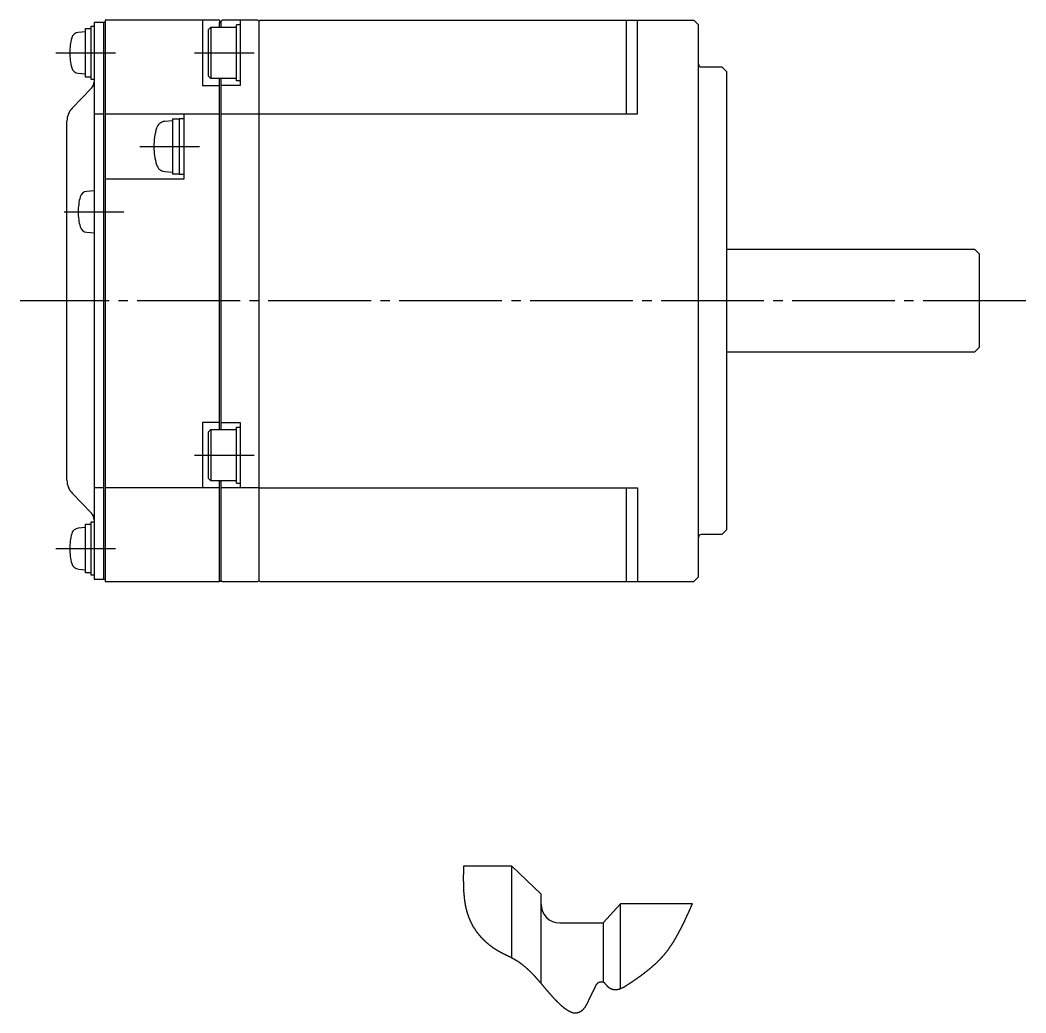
# Model space of a CAD drawing. Extents: x -187 to 205, y -171 to 124.
# Drawn here: x -62.4 to 45.1, y -171 to -64.9 of the extents above; entities that cross this region are included whole.
import ezdxf

# ---------------------------------------------------------------- set-up
doc = ezdxf.new("R2010")
doc.units = 0
doc.linetypes.add('DASH_CENTER', pattern=[14, 11, -1, 1, -1])
doc.layers.get('0').update_dxf_attribs({"linetype": 'CONTINUOUS'})

msp = doc.modelspace()

# ---------------------------------------------------------------- linework, layer by layer
at = {"color": 7, "linetype": 'CONTINUOUS'}
for p, q in [((-54.83, -65.53), (-54.53, -65.53)), ((-54.83, -71.23), (-54.83, -65.53)), ((-53.53, -65.13), (-54.53, -65.13)), ((-54.53, -65.13), (-54.53, -124.63)), ((-53.33, -65.13), (-53.53, -65.13)), ((-53.53, -65.13), (-53.53, -124.63)), ((-53.33, -64.88), (-53.33, -124.88)), ((-44.93, -64.88), (-53.33, -64.88)), ((-41.13, -64.88), (-44.93, -64.88)), ((-42.93, -64.88), (-42.93, -71.88)), ((-41.13, -64.88), (-41.13, -65.13)), ((-41.13, -65.63), (-41.13, -65.13)), ((-41.13, -65.13), (-40.93, -65.13)), ((-40.83, -64.88), (-40.93, -64.98)), ((-40.93, -65.63), (-40.93, -64.98)), ((-37.03, -64.88), (-40.83, -64.88)), ((-38.93, -65.38), (-39.31, -65.38)), ((-39.31, -71.38), (-39.31, -65.38)), ((-38.93, -64.88), (-38.93, -71.88)), ((-36.93, -64.98), (-37.03, -64.88)), ((-36.93, -64.98), (-36.83, -64.88)), ((-36.93, -64.98), (-36.93, -124.78)), ((-36.83, -64.88), (9.57, -64.88)), ((2.37, -74.88), (2.37, -64.88)), ((3.57, -74.88), (3.57, -64.88)), ((9.57, -64.88), (10.07, -65.38)), ((10.07, -124.38), (10.07, -65.38)), ((-55.43, -66.13), (-56.22, -66.2)), ((-55.43, -65.78), (-54.83, -65.78)), ((-55.43, -70.98), (-55.43, -65.78)), ((-42.06, -65.63), (-42.31, -65.88)), ((-42.31, -70.88), (-42.31, -65.88)), ((-42.06, -65.63), (-39.31, -65.63)), ((-42.06, -65.63), (-42.06, -71.13)), ((-56.22, -70.56), (-55.43, -70.63)), ((-42.31, -70.88), (-42.06, -71.13)), ((10.37, -69.88), (12.57, -69.88)), ((13.07, -70.38), (12.57, -69.88)), ((13.07, -70.38), (13.07, -119.38)), ((-54.83, -70.98), (-55.43, -70.98)), ((-54.53, -71.23), (-54.83, -71.23)), ((-42.93, -71.88), (-41.13, -71.88)), ((-39.31, -71.13), (-42.06, -71.13)), ((-41.13, -108.63), (-41.13, -71.13)), ((-40.93, -108.63), (-40.93, -71.13)), ((-38.93, -71.88), (-40.93, -71.88)), ((-38.93, -71.38), (-39.31, -71.38)), ((-56.87, -74.29), (-54.81, -72.16)), ((-54.53, -74.88), (-53.53, -74.88)), ((-53.33, -74.88), (-41.13, -74.88)), ((-44.93, -74.88), (-44.93, -81.88)), ((-40.93, -74.88), (-36.93, -74.88)), ((-36.93, -74.88), (3.57, -74.88)), ((-57.43, -114.07), (-57.43, -75.68)), ((-46.13, -75.63), (-46.98, -75.7)), ((-46.13, -75.43), (-46.13, -81.33)), ((-46.13, -75.43), (-45.43, -75.43)), ((-45.43, -75.38), (-44.93, -75.38)), ((-45.43, -75.38), (-45.43, -81.38)), ((-46.98, -81.05), (-46.13, -81.13)), ((-45.43, -81.33), (-46.13, -81.33)), ((-44.93, -81.38), (-45.43, -81.38)), ((-44.93, -81.88), (-53.33, -81.88)), ((-54.53, -83.13), (-55.32, -83.2)), ((-55.32, -87.56), (-54.53, -87.63)), ((13.07, -89.38), (39.57, -89.38)), ((39.57, -89.38), (40.07, -89.88)), ((40.07, -89.88), (40.07, -99.88)), ((40.07, -99.88), (39.57, -100.38)), ((39.57, -100.38), (13.07, -100.38)), ((-41.13, -107.88), (-42.93, -107.88)), ((-42.93, -107.88), (-42.93, -114.88)), ((-40.93, -107.88), (-38.93, -107.88)), ((-39.31, -108.38), (-38.93, -108.38)), ((-39.31, -114.38), (-39.31, -108.38)), ((-38.93, -107.88), (-38.93, -114.88)), ((-42.06, -108.63), (-42.31, -108.88)), ((-42.31, -113.88), (-42.31, -108.88)), ((-42.06, -108.63), (-39.31, -108.63)), ((-42.06, -108.63), (-42.06, -114.13)), ((-42.31, -113.88), (-42.06, -114.13)), ((-53.53, -114.88), (-54.53, -114.88)), ((-41.13, -114.88), (-53.33, -114.88)), ((-39.31, -114.13), (-42.06, -114.13)), ((-41.13, -124.88), (-41.13, -114.13)), ((-40.93, -124.78), (-40.93, -114.13)), ((-36.93, -114.88), (-40.93, -114.88)), ((-39.31, -114.38), (-38.93, -114.38)), ((-36.93, -114.88), (3.57, -114.88)), ((2.37, -124.88), (2.37, -114.88)), ((3.57, -114.88), (3.57, -124.88)), ((-54.81, -117.59), (-56.87, -115.46)), ((-55.43, -119.13), (-56.22, -119.2)), ((-55.43, -123.98), (-55.43, -118.78)), ((-55.43, -118.78), (-54.83, -118.78)), ((-54.83, -124.23), (-54.83, -118.53)), ((-54.83, -118.53), (-54.53, -118.53)), ((12.57, -119.88), (10.37, -119.88)), ((13.07, -119.38), (12.57, -119.88)), ((-56.22, -123.56), (-55.43, -123.63)), ((-54.83, -123.98), (-55.43, -123.98)), ((-54.53, -124.23), (-54.83, -124.23)), ((-54.53, -124.63), (-53.53, -124.63)), ((-53.53, -124.63), (-53.33, -124.63)), ((9.57, -124.88), (10.07, -124.38)), ((-53.33, -124.88), (-41.13, -124.88)), ((-40.93, -124.88), (-41.13, -124.88)), ((-40.93, -124.78), (-40.93, -124.88)), ((-40.93, -124.78), (-40.83, -124.88)), ((-40.83, -124.88), (-37.03, -124.88)), ((-37.03, -124.88), (-36.93, -124.78)), ((-36.93, -124.78), (-36.83, -124.88)), ((-36.83, -124.88), (9.57, -124.88)), ((-9.88, -155.32), (-15.05, -155.32)), ((-9.88, -155.32), (-6.76, -158.32)), ((-9.88, -165.12), (-9.88, -155.32)), ((-6.76, -167.86), (-6.76, -158.32)), ((-0.11, -161.39), (1.75, -159.36)), ((9.42, -159.36), (1.75, -159.36)), ((1.75, -168.4), (1.75, -159.36)), ((-4.76, -161.39), (-0.11, -161.39)), ((-0.11, -161.39), (-0.11, -167.71))]:
    msp.add_line(p, q, dxfattribs=at)
at = {"color": 1, "linetype": 'DASH_CENTER'}
for p, q in [((-58.63, -68.38), (-52.25, -68.38)), ((-43.81, -68.38), (-37.43, -68.38)), ((-49.63, -78.38), (-43.25, -78.38)), ((-57.73, -85.38), (-51.35, -85.38)), ((45.07, -94.88), (-62.43, -94.88)), ((-43.81, -111.38), (-37.43, -111.38)), ((-58.63, -121.38), (-52.25, -121.38))]:
    msp.add_line(p, q, dxfattribs=at)
at = {"color": 2}
msp.add_polyline3d([(-15.05, -155.32, 0), (-15.05, -155.36, 0), (-15.05, -155.4, 0), (-15.05, -155.44, 0), (-15.05, -155.48, 0), (-15.05, -155.52, 0), (-15.06, -155.56, 0), (-15.06, -155.6, 0), (-15.06, -155.64, 0), (-15.06, -155.68, 0), (-15.06, -155.72, 0), (-15.06, -155.76, 0), (-15.06, -155.8, 0), (-15.06, -155.84, 0), (-15.06, -155.88, 0), (-15.06, -155.93, 0), (-15.06, -155.97, 0), (-15.06, -156.01, 0), (-15.06, -156.05, 0), (-15.06, -156.09, 0), (-15.06, -156.13, 0), (-15.06, -156.17, 0), (-15.06, -156.21, 0), (-15.07, -156.25, 0), (-15.07, -156.29, 0), (-15.07, -156.33, 0), (-15.07, -156.37, 0), (-15.07, -156.41, 0), (-15.07, -156.45, 0), (-15.07, -156.49, 0), (-15.07, -156.53, 0), (-15.07, -156.57, 0), (-15.07, -156.61, 0), (-15.07, -156.66, 0), (-15.07, -156.69, 0), (-15.07, -156.74, 0), (-15.07, -156.78, 0), (-15.07, -156.82, 0), (-15.07, -156.86, 0), (-15.07, -156.9, 0), (-15.07, -156.94, 0), (-15.06, -156.98, 0), (-15.06, -157.02, 0), (-15.06, -157.06, 0), (-15.06, -157.1, 0), (-15.06, -157.14, 0), (-15.06, -157.18, 0), (-15.06, -157.22, 0), (-15.06, -157.26, 0), (-15.06, -157.3, 0), (-15.06, -157.34, 0), (-15.06, -157.38, 0), (-15.06, -157.43, 0), (-15.05, -157.47, 0), (-15.05, -157.51, 0), (-15.05, -157.55, 0), (-15.05, -157.59, 0), (-15.05, -157.63, 0), (-15.05, -157.67, 0), (-15.05, -157.71, 0), (-15.04, -157.75, 0), (-15.04, -157.79, 0), (-15.04, -157.83, 0), (-15.04, -157.87, 0), (-15.04, -157.91, 0), (-15.03, -157.95, 0), (-15.03, -157.99, 0), (-15.03, -158.03, 0), (-15.03, -158.07, 0), (-15.02, -158.11, 0), (-15.02, -158.15, 0), (-15.02, -158.19, 0), (-15.01, -158.23, 0), (-15.01, -158.28, 0), (-15.01, -158.31, 0), (-15, -158.36, 0), (-15, -158.4, 0), (-15, -158.44, 0), (-14.99, -158.48, 0), (-14.99, -158.52, 0), (-14.99, -158.56, 0), (-14.98, -158.6, 0), (-14.98, -158.64, 0), (-14.97, -158.68, 0), (-14.97, -158.72, 0), (-14.96, -158.76, 0), (-14.96, -158.8, 0), (-14.95, -158.84, 0), (-14.95, -158.88, 0), (-14.94, -158.92, 0), (-14.94, -158.96, 0), (-14.93, -159, 0), (-14.93, -159.04, 0), (-14.92, -159.08, 0), (-14.91, -159.12, 0), (-14.91, -159.16, 0), (-14.9, -159.2, 0), (-14.9, -159.24, 0), (-14.89, -159.28, 0), (-14.88, -159.32, 0), (-14.87, -159.36, 0), (-14.87, -159.4, 0), (-14.86, -159.44, 0), (-14.85, -159.48, 0), (-14.85, -159.52, 0), (-14.84, -159.56, 0), (-14.83, -159.6, 0), (-14.82, -159.64, 0), (-14.81, -159.68, 0), (-14.8, -159.72, 0), (-14.79, -159.76, 0), (-14.79, -159.8, 0), (-14.78, -159.84, 0), (-14.77, -159.88, 0), (-14.76, -159.92, 0), (-14.75, -159.96, 0), (-14.74, -160, 0), (-14.73, -160.04, 0), (-14.72, -160.07, 0), (-14.71, -160.12, 0), (-14.7, -160.15, 0), (-14.69, -160.19, 0), (-14.67, -160.23, 0), (-14.66, -160.27, 0), (-14.65, -160.31, 0), (-14.64, -160.35, 0), (-14.63, -160.39, 0), (-14.62, -160.43, 0), (-14.6, -160.47, 0), (-14.59, -160.5, 0), (-14.58, -160.54, 0), (-14.56, -160.58, 0), (-14.55, -160.62, 0), (-14.54, -160.66, 0), (-14.52, -160.7, 0), (-14.51, -160.73, 0), (-14.5, -160.77, 0), (-14.48, -160.81, 0), (-14.47, -160.85, 0), (-14.45, -160.89, 0), (-14.44, -160.92, 0), (-14.42, -160.96, 0), (-14.41, -161, 0), (-14.39, -161.04, 0), (-14.37, -161.07, 0), (-14.36, -161.11, 0), (-14.34, -161.15, 0), (-14.33, -161.19, 0), (-14.31, -161.22, 0), (-14.29, -161.26, 0), (-14.27, -161.29, 0), (-14.26, -161.33, 0), (-14.24, -161.37, 0), (-14.22, -161.41, 0), (-14.2, -161.44, 0), (-14.18, -161.48, 0), (-14.16, -161.51, 0), (-14.15, -161.55, 0), (-14.13, -161.58, 0), (-14.11, -161.62, 0), (-14.09, -161.66, 0), (-14.07, -161.69, 0), (-14.05, -161.73, 0), (-14.03, -161.76, 0), (-14.01, -161.8, 0), (-13.98, -161.83, 0), (-13.96, -161.87, 0), (-13.94, -161.9, 0), (-13.92, -161.93, 0), (-13.9, -161.97, 0), (-13.88, -162, 0), (-13.85, -162.04, 0), (-13.83, -162.07, 0), (-13.81, -162.1, 0), (-13.79, -162.14, 0), (-13.76, -162.17, 0), (-13.74, -162.21, 0), (-13.72, -162.24, 0), (-13.69, -162.27, 0), (-13.67, -162.3, 0), (-13.64, -162.34, 0), (-13.62, -162.37, 0), (-13.6, -162.4, 0), (-13.57, -162.43, 0), (-13.55, -162.47, 0), (-13.52, -162.5, 0), (-13.5, -162.53, 0), (-13.47, -162.56, 0), (-13.45, -162.59, 0), (-13.42, -162.63, 0), (-13.39, -162.66, 0), (-13.37, -162.69, 0), (-13.34, -162.72, 0), (-13.31, -162.75, 0), (-13.29, -162.78, 0), (-13.26, -162.81, 0), (-13.23, -162.84, 0), (-13.21, -162.87, 0), (-13.18, -162.9, 0), (-13.15, -162.93, 0), (-13.12, -162.96, 0), (-13.1, -162.99, 0), (-13.07, -163.02, 0), (-13.04, -163.05, 0), (-13.01, -163.08, 0), (-12.98, -163.11, 0), (-12.95, -163.14, 0), (-12.93, -163.17, 0), (-12.9, -163.2, 0), (-12.87, -163.22, 0), (-12.84, -163.25, 0), (-12.81, -163.28, 0), (-12.78, -163.31, 0), (-12.75, -163.34, 0), (-12.72, -163.37, 0), (-12.69, -163.39, 0), (-12.66, -163.42, 0), (-12.63, -163.45, 0), (-12.6, -163.47, 0), (-12.57, -163.5, 0), (-12.54, -163.53, 0), (-12.51, -163.56, 0), (-12.48, -163.58, 0), (-12.45, -163.61, 0), (-12.41, -163.63, 0), (-12.38, -163.66, 0), (-12.35, -163.69, 0), (-12.32, -163.71, 0), (-12.29, -163.74, 0), (-12.26, -163.76, 0), (-12.22, -163.79, 0), (-12.19, -163.81, 0), (-12.16, -163.84, 0), (-12.13, -163.86, 0), (-12.09, -163.89, 0), (-12.06, -163.91, 0), (-12.03, -163.93, 0), (-12, -163.96, 0), (-11.96, -163.98, 0), (-11.93, -164.01, 0), (-11.9, -164.03, 0), (-11.86, -164.05, 0), (-11.83, -164.07, 0), (-11.8, -164.1, 0), (-11.76, -164.12, 0), (-11.73, -164.14, 0), (-11.7, -164.17, 0), (-11.66, -164.19, 0), (-11.63, -164.21, 0), (-11.59, -164.23, 0), (-11.56, -164.25, 0), (-11.52, -164.28, 0), (-11.49, -164.3, 0), (-11.46, -164.32, 0), (-11.42, -164.34, 0), (-11.39, -164.36, 0), (-11.35, -164.38, 0), (-11.32, -164.4, 0), (-11.28, -164.42, 0), (-11.24, -164.44, 0), (-11.21, -164.46, 0), (-11.17, -164.48, 0), (-11.14, -164.5, 0), (-11.1, -164.52, 0), (-11.07, -164.54, 0), (-11.03, -164.56, 0), (-11, -164.57, 0), (-10.96, -164.59, 0), (-10.92, -164.61, 0), (-10.89, -164.63, 0), (-10.85, -164.65, 0), (-10.81, -164.67, 0), (-10.78, -164.68, 0), (-10.74, -164.7, 0), (-10.71, -164.72, 0), (-10.67, -164.74, 0), (-10.63, -164.75, 0), (-10.6, -164.77, 0), (-10.56, -164.79, 0), (-10.52, -164.81, 0), (-10.49, -164.82, 0), (-10.45, -164.84, 0), (-10.41, -164.86, 0), (-10.38, -164.88, 0), (-10.34, -164.89, 0), (-10.3, -164.91, 0), (-10.27, -164.93, 0), (-10.23, -164.95, 0), (-10.19, -164.96, 0), (-10.16, -164.98, 0), (-10.12, -165, 0), (-10.08, -165.02, 0), (-10.05, -165.03, 0), (-10.01, -165.05, 0), (-9.98, -165.07, 0), (-9.94, -165.09, 0), (-9.9, -165.11, 0), (-9.87, -165.13, 0), (-9.83, -165.15, 0), (-9.8, -165.17, 0), (-9.76, -165.19, 0), (-9.73, -165.21, 0), (-9.69, -165.22, 0), (-9.66, -165.25, 0), (-9.62, -165.27, 0), (-9.59, -165.29, 0), (-9.55, -165.31, 0), (-9.52, -165.33, 0), (-9.48, -165.35, 0), (-9.45, -165.37, 0), (-9.41, -165.39, 0), (-9.38, -165.41, 0), (-9.34, -165.44, 0), (-9.31, -165.46, 0), (-9.28, -165.48, 0), (-9.24, -165.5, 0), (-9.21, -165.53, 0), (-9.17, -165.55, 0), (-9.14, -165.57, 0), (-9.11, -165.59, 0), (-9.07, -165.62, 0), (-9.04, -165.64, 0), (-9.01, -165.66, 0), (-8.97, -165.69, 0), (-8.94, -165.71, 0), (-8.91, -165.74, 0), (-8.88, -165.76, 0), (-8.84, -165.78, 0), (-8.81, -165.81, 0), (-8.78, -165.83, 0), (-8.75, -165.86, 0), (-8.72, -165.88, 0), (-8.68, -165.91, 0), (-8.65, -165.93, 0), (-8.62, -165.96, 0), (-8.59, -165.99, 0), (-8.56, -166.01, 0), (-8.53, -166.04, 0), (-8.49, -166.06, 0), (-8.46, -166.09, 0), (-8.43, -166.12, 0), (-8.4, -166.14, 0), (-8.37, -166.17, 0), (-8.34, -166.19, 0), (-8.31, -166.22, 0), (-8.28, -166.25, 0), (-8.25, -166.28, 0), (-8.22, -166.3, 0), (-8.19, -166.33, 0), (-8.16, -166.36, 0), (-8.13, -166.39, 0), (-8.1, -166.41, 0), (-8.07, -166.44, 0), (-8.04, -166.47, 0), (-8.01, -166.5, 0), (-7.98, -166.53, 0), (-7.95, -166.55, 0), (-7.92, -166.58, 0), (-7.9, -166.61, 0), (-7.87, -166.64, 0), (-7.84, -166.67, 0), (-7.81, -166.7, 0), (-7.78, -166.73, 0), (-7.75, -166.75, 0), (-7.73, -166.78, 0), (-7.7, -166.81, 0), (-7.67, -166.84, 0), (-7.64, -166.87, 0), (-7.61, -166.9, 0), (-7.58, -166.93, 0), (-7.56, -166.96, 0), (-7.53, -166.99, 0), (-7.5, -167.02, 0), (-7.47, -167.05, 0), (-7.45, -167.08, 0), (-7.42, -167.11, 0), (-7.39, -167.14, 0), (-7.36, -167.17, 0), (-7.34, -167.2, 0), (-7.31, -167.23, 0), (-7.28, -167.26, 0), (-7.26, -167.29, 0), (-7.23, -167.32, 0), (-7.2, -167.35, 0), (-7.18, -167.38, 0), (-7.15, -167.41, 0), (-7.12, -167.44, 0), (-7.1, -167.47, 0), (-7.07, -167.5, 0), (-7.04, -167.53, 0), (-7.02, -167.56, 0), (-6.99, -167.59, 0), (-6.96, -167.62, 0), (-6.94, -167.66, 0), (-6.91, -167.69, 0), (-6.88, -167.72, 0), (-6.86, -167.75, 0), (-6.83, -167.78, 0), (-6.8, -167.81, 0), (-6.78, -167.84, 0), (-6.75, -167.87, 0), (-6.72, -167.9, 0), (-6.7, -167.93, 0), (-6.67, -167.96, 0), (-6.65, -167.99, 0), (-6.62, -168.02, 0), (-6.59, -168.06, 0), (-6.57, -168.09, 0), (-6.54, -168.12, 0), (-6.51, -168.15, 0), (-6.49, -168.18, 0), (-6.46, -168.21, 0), (-6.44, -168.24, 0), (-6.41, -168.27, 0), (-6.38, -168.3, 0), (-6.36, -168.33, 0), (-6.33, -168.36, 0), (-6.31, -168.4, 0), (-6.28, -168.43, 0), (-6.25, -168.46, 0), (-6.23, -168.49, 0), (-6.2, -168.52, 0), (-6.17, -168.55, 0), (-6.15, -168.58, 0), (-6.12, -168.61, 0), (-6.1, -168.64, 0), (-6.07, -168.67, 0), (-6.04, -168.7, 0), (-6.02, -168.73, 0), (-5.99, -168.76, 0), (-5.96, -168.79, 0), (-5.94, -168.83, 0), (-5.91, -168.86, 0), (-5.88, -168.89, 0), (-5.86, -168.92, 0), (-5.83, -168.95, 0), (-5.8, -168.98, 0), (-5.78, -169.01, 0), (-5.75, -169.04, 0), (-5.72, -169.07, 0), (-5.7, -169.1, 0), (-5.67, -169.13, 0), (-5.64, -169.16, 0), (-5.61, -169.19, 0), (-5.59, -169.22, 0), (-5.56, -169.25, 0), (-5.53, -169.28, 0), (-5.51, -169.31, 0), (-5.48, -169.34, 0), (-5.45, -169.37, 0), (-5.42, -169.4, 0), (-5.4, -169.43, 0), (-5.37, -169.46, 0), (-5.34, -169.49, 0), (-5.31, -169.52, 0), (-5.29, -169.55, 0), (-5.26, -169.58, 0), (-5.23, -169.61, 0), (-5.2, -169.64, 0), (-5.17, -169.67, 0), (-5.14, -169.7, 0), (-5.12, -169.72, 0), (-5.09, -169.75, 0), (-5.06, -169.78, 0), (-5.03, -169.81, 0), (-5, -169.84, 0), (-4.97, -169.87, 0), (-4.95, -169.9, 0), (-4.92, -169.92, 0), (-4.89, -169.95, 0), (-4.86, -169.98, 0), (-4.83, -170.01, 0), (-4.8, -170.04, 0), (-4.77, -170.06, 0), (-4.74, -170.09, 0), (-4.71, -170.12, 0), (-4.68, -170.15, 0), (-4.65, -170.17, 0), (-4.62, -170.2, 0), (-4.59, -170.22, 0), (-4.56, -170.25, 0), (-4.53, -170.28, 0), (-4.5, -170.3, 0), (-4.47, -170.33, 0), (-4.44, -170.35, 0), (-4.41, -170.38, 0), (-4.37, -170.41, 0), (-4.34, -170.43, 0), (-4.31, -170.46, 0), (-4.28, -170.48, 0), (-4.25, -170.5, 0), (-4.21, -170.53, 0), (-4.18, -170.55, 0), (-4.15, -170.58, 0), (-4.11, -170.6, 0), (-4.08, -170.62, 0), (-4.04, -170.65, 0), (-4.01, -170.67, 0), (-3.97, -170.69, 0), (-3.94, -170.71, 0), (-3.9, -170.74, 0), (-3.87, -170.76, 0), (-3.83, -170.78, 0), (-3.79, -170.8, 0), (-3.76, -170.82, 0), (-3.72, -170.84, 0), (-3.68, -170.86, 0), (-3.65, -170.88, 0), (-3.61, -170.89, 0), (-3.57, -170.91, 0), (-3.53, -170.92, 0), (-3.49, -170.94, 0), (-3.45, -170.95, 0), (-3.42, -170.96, 0), (-3.38, -170.97, 0), (-3.34, -170.99, 0), (-3.3, -170.99, 0), (-3.26, -171, 0), (-3.22, -171, 0), (-3.18, -171.01, 0), (-3.14, -171.01, 0), (-3.1, -171.01, 0), (-3.06, -171.01, 0), (-3.02, -171.01, 0), (-2.98, -171, 0), (-2.94, -171, 0), (-2.9, -170.99, 0), (-2.86, -170.98, 0), (-2.82, -170.97, 0), (-2.78, -170.96, 0), (-2.74, -170.95, 0), (-2.7, -170.93, 0), (-2.66, -170.92, 0), (-2.62, -170.9, 0), (-2.59, -170.88, 0), (-2.55, -170.86, 0), (-2.51, -170.84, 0), (-2.48, -170.82, 0), (-2.44, -170.79, 0), (-2.41, -170.77, 0), (-2.37, -170.75, 0), (-2.34, -170.72, 0), (-2.31, -170.69, 0), (-2.28, -170.67, 0), (-2.25, -170.64, 0), (-2.22, -170.61, 0), (-2.19, -170.58, 0), (-2.17, -170.55, 0), (-2.14, -170.52, 0), (-2.11, -170.49, 0), (-2.09, -170.45, 0), (-2.07, -170.42, 0), (-2.04, -170.39, 0), (-2.02, -170.35, 0), (-2, -170.32, 0), (-1.98, -170.28, 0), (-1.96, -170.25, 0), (-1.94, -170.22, 0), (-1.92, -170.18, 0), (-1.9, -170.14, 0), (-1.88, -170.11, 0), (-1.86, -170.07, 0), (-1.84, -170.03, 0), (-1.82, -170, 0), (-1.8, -169.96, 0), (-1.78, -169.93, 0), (-1.76, -169.89, 0), (-1.75, -169.85, 0), (-1.73, -169.82, 0), (-1.71, -169.78, 0), (-1.69, -169.74, 0), (-1.67, -169.71, 0), (-1.66, -169.67, 0), (-1.64, -169.63, 0), (-1.62, -169.6, 0), (-1.6, -169.56, 0), (-1.59, -169.52, 0), (-1.57, -169.49, 0), (-1.55, -169.45, 0), (-1.53, -169.41, 0), (-1.52, -169.38, 0), (-1.5, -169.34, 0), (-1.48, -169.31, 0), (-1.46, -169.27, 0), (-1.45, -169.23, 0), (-1.43, -169.2, 0), (-1.41, -169.16, 0), (-1.39, -169.12, 0), (-1.38, -169.09, 0), (-1.36, -169.05, 0), (-1.34, -169.02, 0), (-1.32, -168.98, 0), (-1.31, -168.94, 0), (-1.29, -168.91, 0), (-1.27, -168.87, 0), (-1.25, -168.84, 0), (-1.24, -168.8, 0), (-1.22, -168.77, 0), (-1.2, -168.73, 0), (-1.18, -168.69, 0), (-1.16, -168.66, 0), (-1.15, -168.62, 0), (-1.13, -168.59, 0), (-1.11, -168.55, 0), (-1.09, -168.51, 0), (-1.07, -168.47, 0), (-1.06, -168.44, 0), (-1.04, -168.4, 0), (-1.02, -168.36, 0), (-1, -168.33, 0), (-0.98, -168.29, 0), (-0.96, -168.25, 0), (-0.95, -168.21, 0), (-0.93, -168.17, 0), (-0.91, -168.14, 0), (-0.89, -168.1, 0), (-0.87, -168.06, 0), (-0.85, -168.03, 0), (-0.82, -167.99, 0), (-0.8, -167.96, 0), (-0.78, -167.92, 0), (-0.75, -167.89, 0), (-0.72, -167.86, 0), (-0.7, -167.84, 0), (-0.67, -167.81, 0), (-0.63, -167.78, 0), (-0.6, -167.76, 0), (-0.56, -167.74, 0), (-0.53, -167.72, 0), (-0.49, -167.71, 0), (-0.45, -167.7, 0), (-0.41, -167.69, 0), (-0.36, -167.68, 0), (-0.32, -167.68, 0), (-0.28, -167.68, 0), (-0.24, -167.68, 0), (-0.2, -167.69, 0), (-0.16, -167.7, 0), (-0.12, -167.71, 0), (-0.08, -167.73, 0), (-0.05, -167.75, 0), (-0.02, -167.77, 0), (0.01, -167.8, 0), (0.04, -167.82, 0), (0.07, -167.85, 0), (0.1, -167.89, 0), (0.13, -167.92, 0), (0.15, -167.95, 0), (0.18, -167.98, 0), (0.21, -168.01, 0), (0.23, -168.05, 0), (0.26, -168.08, 0), (0.29, -168.11, 0), (0.32, -168.14, 0), (0.34, -168.17, 0), (0.37, -168.2, 0), (0.4, -168.23, 0), (0.43, -168.25, 0), (0.46, -168.28, 0), (0.49, -168.3, 0), (0.53, -168.33, 0), (0.56, -168.35, 0), (0.6, -168.37, 0), (0.63, -168.39, 0), (0.67, -168.41, 0), (0.7, -168.42, 0), (0.74, -168.44, 0), (0.78, -168.45, 0), (0.82, -168.46, 0), (0.86, -168.48, 0), (0.9, -168.49, 0), (0.94, -168.5, 0), (0.98, -168.5, 0), (1.02, -168.51, 0), (1.06, -168.51, 0), (1.11, -168.52, 0), (1.15, -168.52, 0), (1.19, -168.52, 0), (1.23, -168.52, 0), (1.27, -168.52, 0), (1.31, -168.51, 0), (1.35, -168.51, 0), (1.39, -168.5, 0), (1.43, -168.5, 0), (1.47, -168.49, 0), (1.51, -168.48, 0), (1.55, -168.47, 0), (1.59, -168.46, 0), (1.63, -168.45, 0), (1.67, -168.44, 0), (1.71, -168.42, 0), (1.75, -168.41, 0), (1.78, -168.39, 0), (1.82, -168.38, 0), (1.86, -168.36, 0), (1.9, -168.34, 0), (1.93, -168.32, 0), (1.97, -168.31, 0), (2.01, -168.29, 0), (2.04, -168.27, 0), (2.08, -168.25, 0), (2.11, -168.23, 0), (2.15, -168.21, 0), (2.19, -168.19, 0), (2.22, -168.17, 0), (2.26, -168.15, 0), (2.29, -168.13, 0), (2.33, -168.11, 0), (2.36, -168.09, 0), (2.4, -168.06, 0), (2.43, -168.04, 0), (2.47, -168.02, 0), (2.5, -168, 0), (2.53, -167.98, 0), (2.57, -167.96, 0), (2.6, -167.94, 0), (2.64, -167.91, 0), (2.67, -167.89, 0), (2.7, -167.87, 0), (2.74, -167.85, 0), (2.77, -167.82, 0), (2.8, -167.8, 0), (2.84, -167.78, 0), (2.87, -167.76, 0), (2.91, -167.74, 0), (2.94, -167.71, 0), (2.97, -167.69, 0), (3.01, -167.67, 0), (3.04, -167.64, 0), (3.07, -167.62, 0), (3.11, -167.6, 0), (3.14, -167.58, 0), (3.17, -167.55, 0), (3.21, -167.53, 0), (3.24, -167.51, 0), (3.27, -167.48, 0), (3.31, -167.46, 0), (3.34, -167.44, 0), (3.37, -167.41, 0), (3.41, -167.39, 0), (3.44, -167.37, 0), (3.47, -167.34, 0), (3.51, -167.32, 0), (3.54, -167.3, 0), (3.57, -167.28, 0), (3.6, -167.25, 0), (3.64, -167.23, 0), (3.67, -167.21, 0), (3.7, -167.18, 0), (3.74, -167.16, 0), (3.77, -167.13, 0), (3.8, -167.11, 0), (3.83, -167.09, 0), (3.87, -167.06, 0), (3.9, -167.04, 0), (3.93, -167.01, 0), (3.97, -166.99, 0), (4, -166.97, 0), (4.03, -166.94, 0), (4.06, -166.92, 0), (4.1, -166.9, 0), (4.13, -166.87, 0), (4.16, -166.85, 0), (4.19, -166.82, 0), (4.23, -166.8, 0), (4.26, -166.77, 0), (4.29, -166.75, 0), (4.32, -166.72, 0), (4.35, -166.7, 0), (4.39, -166.67, 0), (4.42, -166.65, 0), (4.45, -166.62, 0), (4.48, -166.6, 0), (4.52, -166.57, 0), (4.55, -166.55, 0), (4.58, -166.52, 0), (4.61, -166.5, 0), (4.64, -166.47, 0), (4.67, -166.45, 0), (4.71, -166.42, 0), (4.74, -166.4, 0), (4.77, -166.37, 0), (4.8, -166.35, 0), (4.83, -166.32, 0), (4.86, -166.29, 0), (4.89, -166.27, 0), (4.92, -166.24, 0), (4.96, -166.22, 0), (4.99, -166.19, 0), (5.02, -166.16, 0), (5.05, -166.14, 0), (5.08, -166.11, 0), (5.11, -166.08, 0), (5.14, -166.06, 0), (5.17, -166.03, 0), (5.2, -166, 0), (5.23, -165.98, 0), (5.26, -165.95, 0), (5.29, -165.92, 0), (5.32, -165.9, 0), (5.35, -165.87, 0), (5.38, -165.84, 0), (5.41, -165.81, 0), (5.44, -165.79, 0), (5.47, -165.76, 0), (5.5, -165.73, 0), (5.53, -165.7, 0), (5.56, -165.68, 0), (5.59, -165.65, 0), (5.62, -165.62, 0), (5.65, -165.59, 0), (5.68, -165.56, 0), (5.71, -165.53, 0), (5.74, -165.51, 0), (5.77, -165.48, 0), (5.79, -165.45, 0), (5.82, -165.42, 0), (5.85, -165.39, 0), (5.88, -165.36, 0), (5.91, -165.33, 0), (5.94, -165.3, 0), (5.96, -165.28, 0), (5.99, -165.25, 0), (6.02, -165.22, 0), (6.05, -165.19, 0), (6.08, -165.16, 0), (6.1, -165.13, 0), (6.13, -165.1, 0), (6.16, -165.07, 0), (6.19, -165.04, 0), (6.21, -165.01, 0), (6.24, -164.98, 0), (6.27, -164.95, 0), (6.29, -164.92, 0), (6.32, -164.89, 0), (6.35, -164.86, 0), (6.37, -164.82, 0), (6.4, -164.79, 0), (6.43, -164.76, 0), (6.45, -164.73, 0), (6.48, -164.7, 0), (6.5, -164.67, 0), (6.53, -164.64, 0), (6.56, -164.61, 0), (6.58, -164.58, 0), (6.61, -164.54, 0), (6.63, -164.51, 0), (6.66, -164.48, 0), (6.68, -164.45, 0), (6.71, -164.42, 0), (6.73, -164.38, 0), (6.76, -164.35, 0), (6.78, -164.32, 0), (6.8, -164.29, 0), (6.83, -164.26, 0), (6.85, -164.22, 0), (6.88, -164.19, 0), (6.9, -164.16, 0), (6.92, -164.12, 0), (6.95, -164.09, 0), (6.97, -164.06, 0), (6.99, -164.03, 0), (7.02, -163.99, 0), (7.04, -163.96, 0), (7.06, -163.93, 0), (7.09, -163.89, 0), (7.11, -163.86, 0), (7.13, -163.83, 0), (7.16, -163.79, 0), (7.18, -163.76, 0), (7.2, -163.72, 0), (7.22, -163.69, 0), (7.24, -163.66, 0), (7.27, -163.62, 0), (7.29, -163.59, 0), (7.31, -163.55, 0), (7.33, -163.52, 0), (7.35, -163.49, 0), (7.38, -163.45, 0), (7.4, -163.42, 0), (7.42, -163.38, 0), (7.44, -163.35, 0), (7.46, -163.31, 0), (7.48, -163.28, 0), (7.5, -163.24, 0), (7.52, -163.21, 0), (7.54, -163.17, 0), (7.57, -163.14, 0), (7.59, -163.1, 0), (7.61, -163.07, 0), (7.63, -163.03, 0), (7.65, -163, 0), (7.67, -162.96, 0), (7.69, -162.93, 0), (7.71, -162.89, 0), (7.73, -162.86, 0), (7.75, -162.82, 0), (7.77, -162.79, 0), (7.79, -162.75, 0), (7.81, -162.72, 0), (7.83, -162.68, 0), (7.85, -162.65, 0), (7.87, -162.61, 0), (7.89, -162.57, 0), (7.91, -162.54, 0), (7.92, -162.5, 0), (7.94, -162.47, 0), (7.96, -162.43, 0), (7.98, -162.39, 0), (8, -162.36, 0), (8.02, -162.32, 0), (8.04, -162.29, 0), (8.06, -162.25, 0), (8.08, -162.22, 0), (8.1, -162.18, 0), (8.11, -162.14, 0), (8.13, -162.11, 0), (8.15, -162.07, 0), (8.17, -162.03, 0), (8.19, -162, 0), (8.21, -161.96, 0), (8.23, -161.93, 0), (8.24, -161.89, 0), (8.26, -161.85, 0), (8.28, -161.82, 0), (8.3, -161.78, 0), (8.32, -161.74, 0), (8.33, -161.71, 0), (8.35, -161.67, 0), (8.37, -161.63, 0), (8.39, -161.6, 0), (8.41, -161.56, 0), (8.42, -161.53, 0), (8.44, -161.49, 0), (8.46, -161.45, 0), (8.48, -161.42, 0), (8.49, -161.38, 0), (8.51, -161.34, 0), (8.53, -161.31, 0), (8.55, -161.27, 0), (8.56, -161.23, 0), (8.58, -161.2, 0), (8.6, -161.16, 0), (8.62, -161.12, 0), (8.63, -161.09, 0), (8.65, -161.05, 0), (8.67, -161.01, 0), (8.69, -160.98, 0), (8.7, -160.94, 0), (8.72, -160.9, 0), (8.74, -160.87, 0), (8.75, -160.83, 0), (8.77, -160.79, 0), (8.79, -160.76, 0), (8.81, -160.72, 0), (8.82, -160.68, 0), (8.84, -160.65, 0), (8.86, -160.61, 0), (8.87, -160.57, 0), (8.89, -160.54, 0), (8.91, -160.5, 0), (8.92, -160.46, 0), (8.94, -160.43, 0), (8.96, -160.39, 0), (8.97, -160.35, 0), (8.99, -160.32, 0), (9.01, -160.28, 0), (9.03, -160.24, 0), (9.04, -160.21, 0), (9.06, -160.17, 0), (9.08, -160.13, 0), (9.09, -160.09, 0), (9.11, -160.06, 0), (9.12, -160.02, 0), (9.14, -159.98, 0), (9.16, -159.95, 0), (9.17, -159.91, 0), (9.19, -159.87, 0), (9.21, -159.84, 0), (9.22, -159.8, 0), (9.24, -159.76, 0), (9.26, -159.72, 0), (9.27, -159.69, 0), (9.29, -159.65, 0), (9.31, -159.61, 0), (9.32, -159.58, 0), (9.34, -159.54, 0), (9.36, -159.5, 0), (9.37, -159.47, 0), (9.39, -159.43, 0), (9.41, -159.39, 0), (9.42, -159.35, 0)], dxfattribs=at)
at = {"color": 7, "linetype": 'CONTINUOUS'}
for centre, radius, start, end in [((-56.15, -66.99), 0.8, 95, 164.5573), ((-51.13, -68.38), 6, 164.5573, 180), ((-51.13, -68.38), 6, 180, 195.4427), ((10.37, -69.58), 0.3, 180, 270), ((-56.15, -69.76), 0.8, 195.4427, 265), ((-55.53, -71.47), 1, 315.971, 0), ((-55.43, -75.68), 2, 135.971, 180), ((-46.89, -76.7), 1, 95, 163.743), ((-41.13, -78.38), 7, 163.743, 180), ((-41.13, -78.38), 7, 180, 196.257), ((-46.89, -80.06), 1, 196.257, 265), ((-50.23, -85.38), 6, 164.5573, 180), ((-55.25, -83.99), 0.8, 95, 164.5573), ((-50.23, -85.38), 6, 180, 195.4427), ((-55.25, -86.76), 0.8, 195.4427, 265), ((-55.43, -114.07), 2, 180, 224.029), ((-55.53, -118.29), 1, 0, 44.029), ((-56.15, -119.99), 0.8, 95, 164.5573), ((-51.13, -121.38), 6, 164.5573, 180), ((10.37, -120.18), 0.3, 90, 180), ((-51.13, -121.38), 6, 180, 195.4427), ((-56.15, -122.76), 0.8, 195.4427, 265), ((-4.76, -159.39), 2, 180, 270)]:
    msp.add_arc(centre, radius, start, end, dxfattribs=at)

doc.saveas('drawing.dxf')
